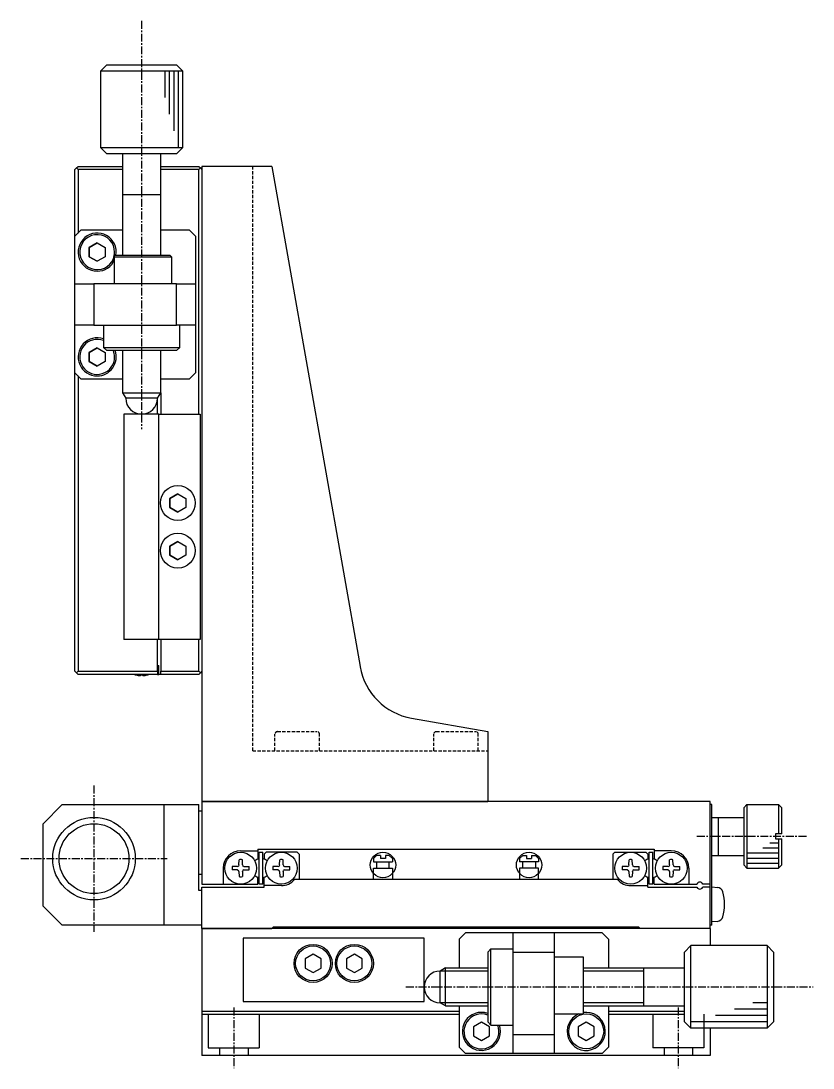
# Model space of a CAD drawing. Extents: x 531 to 825, y 67 to 280.
# Drawn here: x 700.3 to 825, y 114.7 to 279.6 of the extents above; entities that cross this region are included whole.
import ezdxf

# ---------------------------------------------------------------- set-up
doc = ezdxf.new("R2010")
doc.units = 0
doc.linetypes.add('CENTER', pattern=[2, 1.25, -0.25, 0.25, -0.25])
doc.linetypes.add('DASHED', pattern=[0.75, 0.5, -0.25])
doc.layers.get('0').update_dxf_attribs({"linetype": 'CONTINUOUS'})
doc.layers.add('CENTER', color=1, linetype='CENTER')

msp = doc.modelspace()

# ---------------------------------------------------------------- linework, layer by layer
at = {"color": 7, "linetype": 'CONTINUOUS'}
for p, q in [((713.8, 272.65), (712.8, 271.65)), ((713.8, 272.65), (719.35, 272.65)), ((719.35, 272.65), (724.8, 272.65)), ((725.8, 271.65), (724.8, 272.65)), ((719.36, 271.65), (712.8, 271.65)), ((712.8, 271.65), (712.8, 259.65)), ((725.8, 271.65), (719.36, 271.65)), ((725.8, 259.65), (725.8, 271.65)), ((712.8, 259.65), (725.8, 259.65)), ((712.8, 259.65), (713.8, 258.65)), ((724.8, 258.65), (725.8, 259.65)), ((724.8, 258.65), (713.8, 258.65)), ((716.3, 258.65), (716.3, 252.15)), ((722.3, 252.14), (722.3, 258.65)), ((708.8, 256.15), (709.05, 256.4)), ((708.8, 245.65), (708.8, 256.15)), ((709.05, 256.4), (709.3, 256.65)), ((709.3, 256.15), (709.05, 256.4)), ((709.3, 256.65), (716.3, 256.65)), ((709.3, 256.15), (709.3, 246.15)), ((716.3, 256.15), (709.3, 256.15)), ((722.3, 256.65), (728.3, 256.65)), ((728.3, 256.15), (722.3, 256.15)), ((728.3, 256.65), (728.55, 256.4)), ((728.3, 256.15), (728.55, 256.4)), ((728.3, 217.65), (728.3, 256.15)), ((728.55, 256.4), (728.8, 256.15)), ((728.8, 256.65), (728.8, 156.65)), ((739.8, 256.65), (728.8, 256.65)), ((728.8, 256.15), (728.8, 177.15)), ((739.8, 256.65), (753.69, 177.88)), ((719.3, 252.15), (716.3, 252.15)), ((716.3, 252.15), (716.3, 252.14)), ((716.3, 252.15), (716.3, 252.15)), ((716.3, 252.15), (716.3, 242.65)), ((722.3, 252.15), (719.3, 252.15)), ((722.3, 242.65), (722.3, 252.15)), ((709.8, 246.65), (708.8, 245.65)), ((709.8, 246.65), (716.3, 246.65)), ((722.3, 246.65), (726.8, 246.65)), ((727.8, 245.65), (726.8, 246.65)), ((708.8, 238.15), (708.8, 245.65)), ((711.05, 243.87), (712.3, 244.59)), ((712.3, 244.59), (711.05, 243.87)), ((712.3, 244.59), (713.55, 243.87)), ((727.8, 245.65), (727.8, 238.15)), ((711.05, 242.43), (711.05, 243.87)), ((711.05, 243.87), (711.05, 242.43)), ((712.3, 241.71), (711.05, 242.43)), ((711.05, 242.43), (712.3, 241.71)), ((713.55, 242.43), (712.3, 241.71)), ((713.55, 243.87), (713.55, 242.43)), ((715.05, 242.65), (723.75, 242.65)), ((715.05, 242.35), (715.05, 242.65)), ((724.05, 242.35), (723.75, 242.65)), ((724.05, 242.35), (715.05, 242.35)), ((715.05, 238.15), (715.05, 242.35)), ((724.05, 238.15), (724.05, 242.35)), ((708.8, 231.65), (708.8, 238.15)), ((708.8, 238.15), (711.8, 238.15)), ((711.8, 238.15), (711.8, 231.65)), ((724.8, 238.15), (711.8, 238.15)), ((724.8, 231.65), (724.8, 238.15)), ((724.8, 238.15), (727.8, 238.15)), ((727.8, 238.15), (727.8, 231.65)), ((711.8, 231.65), (708.8, 231.65)), ((708.8, 224.15), (708.8, 231.65)), ((711.8, 231.65), (724.8, 231.65)), ((713.3, 231.65), (713.3, 228.15)), ((727.8, 231.65), (724.8, 231.65)), ((725.3, 228.15), (725.3, 231.65)), ((727.8, 231.65), (727.8, 224.15)), ((711.05, 227.37), (712.3, 228.09)), ((712.3, 228.09), (711.05, 227.37)), ((712.3, 228.09), (713.55, 227.37)), ((713.3, 228.15), (719.3, 228.15)), ((713.3, 228.15), (713.8, 227.65)), ((719.3, 227.65), (713.8, 227.65)), ((716.3, 227.65), (716.3, 221.01)), ((719.3, 228.15), (725.3, 228.15)), ((724.8, 227.65), (719.3, 227.65)), ((722.3, 221.01), (722.3, 227.65)), ((724.8, 227.65), (725.3, 228.15)), ((711.05, 225.93), (711.05, 227.37)), ((711.05, 227.37), (711.05, 225.93)), ((712.3, 225.21), (711.05, 225.93)), ((711.05, 225.93), (712.3, 225.21)), ((713.55, 225.93), (712.3, 225.21)), ((713.55, 227.37), (713.55, 225.93)), ((708.8, 224.15), (709.8, 223.15)), ((708.8, 177.15), (708.8, 224.15)), ((709.3, 223.65), (709.3, 177.15)), ((716.3, 223.15), (709.8, 223.15)), ((726.8, 223.15), (722.3, 223.15)), ((726.8, 223.15), (727.8, 224.15)), ((716.3, 221.01), (722.3, 221.01)), ((716.3, 221.01), (716.55, 220.58)), ((722.05, 220.58), (722.3, 221.01)), ((722.3, 221.01), (722.3, 217.65)), ((716.55, 220.58), (716.8, 220.15)), ((721.8, 220.15), (716.8, 220.15)), ((721.8, 220.15), (722.05, 220.58)), ((721.8, 217.65), (721.8, 220.15)), ((722, 217.65), (716.5, 217.65)), ((716.5, 217.65), (716.5, 182.15)), ((722, 182.15), (722, 217.65)), ((722, 217.65), (728.5, 217.65)), ((728.5, 217.65), (728.5, 182.15)), ((723.75, 204.37), (725, 205.09)), ((725, 205.09), (723.75, 204.37)), ((725, 205.09), (726.25, 204.37)), ((723.75, 202.93), (723.75, 204.37)), ((723.75, 204.37), (723.75, 202.93)), ((725, 202.21), (723.75, 202.93)), ((723.75, 202.93), (725, 202.21)), ((726.25, 202.93), (725, 202.21)), ((726.25, 204.37), (726.25, 202.93)), ((723.75, 196.87), (725, 197.59)), ((725, 197.59), (723.75, 196.87)), ((723.75, 195.43), (723.75, 196.87)), ((723.75, 196.87), (723.75, 195.43)), ((725, 197.59), (726.25, 196.87)), ((726.25, 196.87), (726.25, 195.43)), ((725, 194.71), (723.75, 195.43)), ((723.75, 195.43), (725, 194.71)), ((726.25, 195.43), (725, 194.71)), ((722, 182.15), (716.5, 182.15)), ((721.8, 177.15), (721.8, 182.15)), ((728.5, 182.15), (722, 182.15)), ((722.3, 182.15), (722.3, 177.15)), ((728.3, 177.15), (728.3, 182.15)), ((709.05, 176.9), (708.8, 177.15)), ((709.05, 176.9), (709.3, 177.15)), ((709.3, 176.65), (709.05, 176.9)), ((709.3, 177.15), (721.8, 177.15)), ((721.8, 176.65), (709.3, 176.65)), ((718.41, 176.57), (718.41, 176.58)), ((719.12, 176.46), (719.12, 176.58)), ((719.48, 176.58), (719.48, 176.46)), ((720.18, 176.58), (720.19, 176.57)), ((721.8, 178.05), (722, 178.05)), ((721.8, 177.15), (721.8, 176.65)), ((721.8, 176.65), (722, 176.65)), ((722, 176.65), (722, 178.05)), ((722.3, 176.65), (722, 176.65)), ((722.3, 177.15), (728.3, 177.15)), ((722.3, 176.65), (722.3, 177.15)), ((728.3, 176.65), (722.3, 176.65)), ((728.55, 176.9), (728.3, 177.15)), ((728.55, 176.9), (728.3, 176.65)), ((728.8, 177.15), (728.55, 176.9)), ((761.8, 169.76), (773.8, 167.65)), ((773.8, 167.65), (773.8, 156.65)), ((808.8, 156.65), (728.8, 156.65)), ((728.8, 156.65), (728.8, 143.65)), ((728.8, 156.65), (773.8, 156.65)), ((808.8, 136.65), (808.8, 156.65)), ((706.8, 156.15), (703.8, 153.15)), ((706.8, 156.15), (728.3, 156.15)), ((722.8, 156.15), (722.8, 137.15)), ((728.3, 142.65), (728.3, 156.15)), ((728.8, 155.15), (728.3, 155.15)), ((809.1, 156.15), (808.8, 156.15)), ((809.1, 137.15), (809.1, 156.15)), ((814.6, 156.15), (814.1, 155.65)), ((814.1, 155.65), (814.1, 146.65)), ((814.6, 156.15), (819.6, 156.15)), ((820.1, 155.65), (819.6, 156.15)), ((820.1, 151.55), (820.1, 155.65)), ((809.1, 154.15), (814.1, 154.15)), ((810.1, 154.15), (810.1, 148.15)), ((703.8, 140.15), (703.8, 153.15)), ((820.1, 151.55), (819.1, 151.55)), ((819.1, 151.55), (819.1, 150.75)), ((819.1, 150.75), (820.1, 150.75)), ((820.1, 146.65), (820.1, 150.75)), ((734.9, 148.9), (737.6, 148.9)), ((737.6, 149.15), (800, 149.15)), ((737.6, 149.15), (737.6, 147.56)), ((737.8, 148.65), (738.4, 148.65)), ((737.8, 143.65), (737.8, 148.65)), ((738.4, 143.65), (738.4, 148.65)), ((738.6, 148.35), (738.9, 148.65)), ((743.8, 148.65), (738.9, 148.65)), ((744.1, 148.35), (743.8, 148.65)), ((793.5, 148.35), (793.8, 148.65)), ((793.8, 148.65), (798.7, 148.65)), ((799, 148.35), (798.7, 148.65)), ((799.2, 148.65), (799.8, 148.65)), ((799.2, 143.65), (799.2, 148.65)), ((799.8, 143.65), (799.8, 148.65)), ((800, 149.15), (800, 147.56)), ((802.7, 148.9), (800, 148.9)), ((734.62, 146.65), (734.64, 147.47)), ((735.17, 146.65), (735.16, 147.47)), ((738.6, 148.35), (738.6, 147.56)), ((741.02, 146.65), (741.04, 147.47)), ((741.57, 146.65), (741.56, 147.47)), ((744.1, 148.35), (744.1, 144.35)), ((755.8, 147.65), (756.3, 148.15)), ((755.8, 147.65), (755.8, 147.15)), ((755.8, 147.15), (758.8, 147.15)), ((756.9, 148.15), (756.3, 148.15)), ((756.3, 147.15), (756.3, 146.15)), ((756.9, 148.15), (756.9, 147.65)), ((757.7, 147.65), (756.9, 147.65)), ((758.3, 148.15), (757.7, 148.15)), ((757.7, 148.15), (757.7, 147.65)), ((758.8, 147.65), (758.3, 148.15)), ((758.3, 146.15), (758.3, 147.15)), ((758.8, 147.65), (758.8, 147.15)), ((778.8, 147.65), (779.3, 148.15)), ((778.8, 147.65), (778.8, 147.15)), ((781.8, 147.15), (778.8, 147.15)), ((779.3, 148.15), (779.9, 148.15)), ((779.3, 146.15), (779.3, 147.15)), ((779.9, 148.15), (779.9, 147.65)), ((779.9, 147.65), (780.7, 147.65)), ((780.7, 148.15), (781.3, 148.15)), ((780.7, 148.15), (780.7, 147.65)), ((781.8, 147.65), (781.3, 148.15)), ((781.3, 147.15), (781.3, 146.15)), ((781.8, 147.65), (781.8, 147.15)), ((793.5, 148.35), (793.5, 144.35)), ((796.02, 146.65), (796.04, 147.47)), ((796.57, 146.65), (796.56, 147.47)), ((799, 148.35), (799, 147.56)), ((802.42, 146.65), (802.44, 147.47)), ((802.97, 146.65), (802.96, 147.47)), ((809.1, 148.15), (814.1, 148.15)), ((728.8, 145.15), (728.3, 145.15)), ((732.15, 146.15), (732.15, 143.65)), ((734.42, 146.42), (733.57, 146.41)), ((734.42, 145.87), (733.57, 145.89)), ((734.42, 146.42), (734.55, 146.48)), ((734.42, 145.87), (734.55, 145.81)), ((734.62, 146.65), (734.55, 146.48)), ((734.62, 145.65), (734.55, 145.81)), ((734.62, 145.65), (734.64, 144.82)), ((735.17, 145.65), (735.16, 144.82)), ((735.17, 146.65), (735.25, 146.48)), ((735.17, 145.65), (735.25, 145.81)), ((735.38, 146.42), (735.25, 146.48)), ((735.38, 145.87), (735.25, 145.81)), ((735.38, 146.42), (736.22, 146.41)), ((735.38, 145.87), (736.22, 145.89)), ((740.82, 146.42), (739.97, 146.41)), ((740.82, 145.87), (739.97, 145.89)), ((740.82, 146.42), (740.95, 146.48)), ((740.82, 145.87), (740.95, 145.81)), ((741.02, 146.65), (740.95, 146.48)), ((741.02, 145.65), (740.95, 145.81)), ((741.02, 145.65), (741.04, 144.82)), ((741.57, 145.65), (741.56, 144.82)), ((741.57, 146.65), (741.65, 146.48)), ((741.57, 145.65), (741.65, 145.81)), ((741.78, 146.42), (741.65, 146.48)), ((741.78, 145.87), (741.65, 145.81)), ((741.78, 146.42), (742.62, 146.41)), ((741.78, 145.87), (742.62, 145.89)), ((755.8, 146.15), (758.8, 146.15)), ((755.8, 144.35), (755.8, 146.15)), ((758.8, 146.15), (758.8, 144.35)), ((781.8, 146.15), (778.8, 146.15)), ((778.8, 146.15), (778.8, 144.35)), ((781.8, 144.35), (781.8, 146.15)), ((795.82, 146.42), (794.97, 146.41)), ((795.82, 145.87), (794.97, 145.89)), ((795.82, 146.42), (795.95, 146.48)), ((795.82, 145.87), (795.95, 145.81)), ((796.02, 146.65), (795.95, 146.48)), ((796.02, 145.65), (795.95, 145.81)), ((796.02, 145.65), (796.04, 144.82)), ((796.57, 145.65), (796.56, 144.82)), ((796.57, 146.65), (796.65, 146.48)), ((796.57, 145.65), (796.65, 145.81)), ((796.78, 146.42), (796.65, 146.48)), ((796.78, 145.87), (796.65, 145.81)), ((796.78, 146.42), (797.62, 146.41)), ((796.78, 145.87), (797.62, 145.89)), ((802.22, 146.42), (801.37, 146.41)), ((802.22, 145.87), (801.37, 145.89)), ((802.22, 146.42), (802.35, 146.48)), ((802.22, 145.87), (802.35, 145.81)), ((802.42, 146.65), (802.35, 146.48)), ((802.42, 145.65), (802.35, 145.81)), ((802.42, 145.65), (802.44, 144.82)), ((802.97, 145.65), (802.96, 144.82)), ((802.97, 146.65), (803.05, 146.48)), ((802.97, 145.65), (803.05, 145.81)), ((803.18, 146.42), (803.05, 146.48)), ((803.18, 145.87), (803.05, 145.81)), ((803.18, 146.42), (804.02, 146.41)), ((803.18, 145.87), (804.02, 145.89)), ((805.45, 146.15), (805.45, 143.65)), ((814.1, 146.65), (814.6, 146.15)), ((814.6, 146.15), (819.6, 146.15)), ((819.6, 146.15), (820.1, 146.65)), ((728.8, 143.65), (737.6, 143.65)), ((737.6, 143.65), (737.6, 144.73)), ((738.4, 143.65), (737.8, 143.65)), ((738.6, 143.15), (738.6, 144.73)), ((794.22, 144.35), (743.38, 144.35)), ((799, 143.15), (799, 144.73)), ((799.8, 143.65), (799.2, 143.65)), ((800, 143.65), (800, 144.73)), ((800, 143.65), (806.74, 143.65)), ((808.8, 143.65), (807.66, 143.65)), ((728.8, 142.65), (728.3, 142.65)), ((728.8, 143.15), (738.6, 143.15)), ((728.8, 136.65), (728.8, 143.15)), ((741.3, 143.4), (738.6, 143.4)), ((796.3, 143.4), (799, 143.4)), ((799, 143.15), (806.74, 143.15)), ((808.8, 143.15), (807.66, 143.15)), ((809.1, 143.2), (809.95, 143.12)), ((703.8, 140.15), (706.8, 137.15)), ((728.8, 137.15), (706.8, 137.15)), ((740, 136.85), (739.8, 136.65)), ((797.6, 136.85), (740, 136.85)), ((797.6, 136.85), (797.8, 136.65)), ((809.1, 137.15), (808.8, 137.15)), ((809.95, 137.77), (809.1, 137.7)), ((728.8, 136.65), (739.8, 136.65)), ((728.8, 136.65), (728.8, 116.65)), ((808.8, 136.65), (728.8, 136.65)), ((769.3, 134.95), (770.3, 135.95)), ((791.8, 135.95), (770.3, 135.95)), ((777.8, 116.95), (777.8, 135.95)), ((784.3, 116.95), (784.3, 135.95)), ((792.8, 134.95), (791.8, 135.95)), ((808.8, 136.65), (797.8, 136.65)), ((808.8, 136.65), (808.8, 133.95)), ((808.8, 136.15), (808.8, 135.95)), ((763.8, 135.15), (735.3, 135.15)), ((735.3, 135.15), (735.3, 125.15)), ((763.8, 125.15), (763.8, 135.15)), ((769.3, 134.95), (769.3, 130.45)), ((792.8, 134.95), (792.8, 130.45)), ((804.8, 132.95), (805.8, 133.95)), ((817.8, 133.95), (805.8, 133.95)), ((818.8, 132.95), (817.8, 133.95)), ((746.3, 132.59), (745.05, 131.87)), ((747.55, 131.87), (746.3, 132.59)), ((752.8, 132.59), (751.55, 131.87)), ((754.05, 131.87), (752.8, 132.59)), ((773.8, 132.95), (774.3, 133.45)), ((773.8, 132.95), (773.8, 121.95)), ((774.3, 133.45), (777.8, 133.45)), ((777.8, 132.95), (784.3, 132.95)), ((784.3, 132.2), (788.8, 132.2)), ((788.8, 132.2), (788.8, 123.2)), ((804.8, 121.95), (804.8, 132.95)), ((818.8, 132.95), (818.8, 121.95)), ((745.05, 131.87), (745.05, 130.43)), ((745.05, 130.43), (746.3, 129.71)), ((746.3, 129.71), (747.55, 130.43)), ((747.55, 130.43), (747.55, 131.87)), ((751.55, 131.87), (751.55, 130.43)), ((751.55, 130.43), (752.8, 129.71)), ((752.8, 129.71), (754.05, 130.43)), ((754.05, 130.43), (754.05, 131.87)), ((767.16, 130.45), (766.3, 129.95)), ((767.16, 130.45), (773.8, 130.45)), ((767.16, 124.45), (767.16, 130.45)), ((788.8, 130.45), (804.8, 130.45)), ((798.3, 130.45), (798.3, 124.45)), ((766.3, 124.95), (766.3, 129.95)), ((735.3, 125.15), (763.8, 125.15)), ((767.16, 124.45), (766.3, 124.95)), ((767.16, 124.45), (773.8, 124.45)), ((769.3, 124.45), (769.3, 117.95)), ((788.8, 124.45), (804.8, 124.45)), ((792.8, 124.45), (792.8, 117.95)), ((728.8, 123.65), (769.3, 123.65)), ((728.8, 123.15), (769.3, 123.15)), ((784.3, 123.2), (788.8, 123.2)), ((792.8, 123.65), (804.8, 123.65)), ((792.8, 123.15), (804.8, 123.15)), ((772.8, 121.89), (771.55, 121.17)), ((771.55, 121.17), (771.55, 119.73)), ((774.05, 121.17), (772.8, 121.89)), ((773.8, 121.95), (774.3, 121.45)), ((774.05, 119.73), (774.05, 121.17)), ((774.3, 121.45), (777.8, 121.45)), ((789.3, 121.89), (788.05, 121.17)), ((788.05, 121.17), (788.05, 119.73)), ((790.55, 121.17), (789.3, 121.89)), ((790.55, 119.73), (790.55, 121.17)), ((804.8, 121.95), (805.8, 120.95)), ((817.8, 120.95), (805.8, 120.95)), ((808.8, 120.95), (808.8, 116.65)), ((818.8, 121.95), (817.8, 120.95)), ((771.55, 119.73), (772.8, 119.01)), ((772.8, 119.01), (774.05, 119.73)), ((777.8, 119.95), (784.3, 119.95)), ((788.05, 119.73), (789.3, 119.01)), ((789.3, 119.01), (790.55, 119.73)), ((770.3, 116.95), (769.3, 117.95)), ((792.8, 117.95), (791.8, 116.95)), ((808.8, 116.65), (728.8, 116.65)), ((791.8, 116.95), (770.3, 116.95))]:
    msp.add_line(p, q, dxfattribs=at)
at = {"color": 3, "linetype": 'CONTINUOUS'}
for p, q in [((723, 267.49), (723, 271.65)), ((723.7, 264.87), (723.7, 271.65)), ((724.4, 262.26), (724.4, 271.65)), ((725.1, 259.65), (725.1, 271.65)), ((814.6, 156.15), (814.6, 146.15)), ((819.6, 156.15), (819.6, 151.55)), ((818.22, 150.15), (819.6, 150.15)), ((819.6, 150.75), (819.6, 146.15)), ((814.6, 148.55), (819.6, 148.55)), ((817.1, 149.35), (819.6, 149.35)), ((814.6, 147.75), (819.6, 147.75)), ((814.6, 146.95), (819.6, 146.95)), ((805.8, 120.95), (805.8, 133.95)), ((817.8, 133.95), (817.8, 120.95)), ((774.3, 121.45), (774.3, 133.45)), ((773.8, 129.95), (766.3, 129.95)), ((798.3, 129.95), (788.8, 129.95)), ((773.8, 124.95), (766.3, 124.95)), ((798.3, 124.95), (788.8, 124.95)), ((817.8, 123.95), (812.63, 123.95)), ((817.8, 124.95), (815.56, 124.95)), ((729.8, 123.15), (729.8, 117.85)), ((737.8, 123.15), (737.8, 117.85)), ((799.8, 123.15), (799.8, 117.85)), ((807.8, 123.15), (807.8, 117.85)), ((817.8, 122.95), (809.68, 122.95)), ((817.8, 121.95), (805.8, 121.95)), ((729.8, 117.85), (737.8, 117.85)), ((731.55, 117.85), (731.55, 116.65)), ((736.05, 117.85), (736.05, 116.65)), ((807.8, 117.85), (799.8, 117.85)), ((801.55, 117.85), (801.55, 116.65)), ((806.05, 117.85), (806.05, 116.65))]:
    msp.add_line(p, q, dxfattribs=at)
at = {"color": 3, "linetype": 'DASHED'}
for p, q in [((736.8, 164.65), (736.8, 256.65)), ((740.3, 164.65), (740.3, 167.25)), ((740.7, 167.65), (746.9, 167.65)), ((747.3, 164.65), (747.3, 167.25)), ((765.3, 164.65), (765.3, 167.25)), ((765.7, 167.65), (771.9, 167.65)), ((772.3, 164.65), (772.3, 167.25)), ((736.8, 164.65), (773.8, 164.65))]:
    msp.add_line(p, q, dxfattribs=at)
at = {"color": 7, "linetype": 'CONTINUOUS'}
msp.add_polyline3d([(719.12, 176.58, 0), (719.12, 176.58, 0), (719.12, 176.58, 0), (719.13, 176.58, 0), (719.13, 176.58, 0), (719.13, 176.58, 0), (719.14, 176.58, 0), (719.14, 176.58, 0), (719.14, 176.58, 0), (719.14, 176.58, 0), (719.15, 176.58, 0), (719.15, 176.58, 0), (719.15, 176.58, 0), (719.15, 176.58, 0), (719.16, 176.58, 0), (719.16, 176.58, 0), (719.16, 176.58, 0), (719.17, 176.58, 0), (719.17, 176.58, 0), (719.17, 176.58, 0), (719.17, 176.58, 0), (719.18, 176.58, 0), (719.18, 176.58, 0), (719.18, 176.58, 0), (719.19, 176.58, 0), (719.19, 176.58, 0), (719.19, 176.58, 0), (719.19, 176.58, 0), (719.2, 176.58, 0), (719.2, 176.58, 0), (719.2, 176.58, 0), (719.21, 176.58, 0), (719.21, 176.58, 0), (719.21, 176.58, 0), (719.21, 176.58, 0), (719.22, 176.58, 0), (719.22, 176.58, 0), (719.22, 176.58, 0), (719.23, 176.58, 0), (719.23, 176.58, 0), (719.23, 176.58, 0), (719.23, 176.58, 0), (719.24, 176.58, 0), (719.24, 176.58, 0), (719.24, 176.58, 0), (719.24, 176.58, 0), (719.25, 176.58, 0), (719.25, 176.58, 0), (719.25, 176.58, 0), (719.26, 176.58, 0), (719.26, 176.58, 0), (719.26, 176.57, 0), (719.26, 176.57, 0), (719.27, 176.57, 0), (719.27, 176.57, 0), (719.27, 176.57, 0), (719.28, 176.57, 0), (719.28, 176.57, 0), (719.28, 176.57, 0), (719.28, 176.57, 0), (719.29, 176.57, 0), (719.29, 176.57, 0), (719.29, 176.57, 0), (719.3, 176.57, 0), (719.3, 176.57, 0), (719.3, 176.57, 0), (719.3, 176.57, 0), (719.31, 176.57, 0), (719.31, 176.57, 0), (719.31, 176.57, 0), (719.32, 176.57, 0), (719.32, 176.57, 0), (719.32, 176.57, 0), (719.32, 176.57, 0), (719.33, 176.57, 0), (719.33, 176.57, 0), (719.33, 176.57, 0), (719.34, 176.57, 0), (719.34, 176.58, 0), (719.34, 176.58, 0), (719.34, 176.58, 0), (719.35, 176.58, 0), (719.35, 176.58, 0), (719.35, 176.58, 0), (719.35, 176.58, 0), (719.36, 176.58, 0), (719.36, 176.58, 0), (719.36, 176.58, 0), (719.37, 176.58, 0), (719.37, 176.58, 0), (719.37, 176.58, 0), (719.37, 176.58, 0), (719.38, 176.58, 0), (719.38, 176.58, 0), (719.38, 176.58, 0), (719.39, 176.58, 0), (719.39, 176.58, 0), (719.39, 176.58, 0), (719.39, 176.58, 0), (719.4, 176.58, 0), (719.4, 176.58, 0), (719.4, 176.58, 0), (719.41, 176.58, 0), (719.41, 176.58, 0), (719.41, 176.58, 0), (719.41, 176.58, 0), (719.42, 176.58, 0), (719.42, 176.58, 0), (719.42, 176.58, 0), (719.43, 176.58, 0), (719.43, 176.58, 0), (719.43, 176.58, 0), (719.43, 176.58, 0), (719.44, 176.58, 0), (719.44, 176.58, 0), (719.44, 176.58, 0), (719.44, 176.58, 0), (719.45, 176.58, 0), (719.45, 176.58, 0), (719.45, 176.58, 0), (719.46, 176.58, 0), (719.46, 176.58, 0), (719.46, 176.58, 0), (719.46, 176.58, 0), (719.47, 176.58, 0), (719.47, 176.58, 0), (719.47, 176.58, 0), (719.48, 176.58, 0), (719.48, 176.58, 0)], dxfattribs=at)
for centre, radius in [((725, 203.65), 2.75), ((725, 196.15), 2.75), ((711.8, 147.65), 6.5), ((734.9, 146.15), 2.5), ((741.3, 146.15), 2.5), ((796.3, 146.15), 2.5), ((802.7, 146.15), 2.5), ((746.3, 131.15), 3), ((746.3, 131.15), 2.75), ((752.8, 131.15), 3), ((752.8, 131.15), 2.75), ((789.3, 120.45), 2.75)]:
    msp.add_circle(centre, radius, dxfattribs=at)
at = {"color": 3, "linetype": 'CONTINUOUS'}
for centre, radius in [((711.8, 147.65), 5.5), ((757.3, 146.65), 2), ((780.3, 146.65), 2)]:
    msp.add_circle(centre, radius, dxfattribs=at)
at = {"color": 7, "linetype": 'CONTINUOUS'}
for centre, radius, start, end in [((712.3, 243.15), 3, 350.4059, 270), ((712.3, 243.15), 2.75, 0, 349.0331), ((712.3, 243.15), 2.75, 349.0331, 0), ((712.3, 243.15), 3, 270, 336.4435), ((712.3, 226.65), 3, 70.5288, 270), ((712.3, 226.65), 2.75, 68.6763, 0), ((712.3, 226.65), 3, 270, 19.4712), ((712.3, 226.65), 2.75, 0, 21.3237), ((719.3, 220.15), 2.5, 180, 270), ((719.3, 220.15), 2.5, 270, 0), ((719.3, 179.65), 3.2, 249.6359, 253.8775), ((719.3, 179.65), 3.19, 253.8933, 266.7703), ((719.3, 179.65), 3.19, 273.2297, 286.1067), ((719.3, 179.65), 3.2, 286.1225, 290.3641), ((763.54, 179.61), 10, 190, 260), ((734.9, 146.15), 2.75, 90, 180), ((802.7, 146.15), 2.75, 0, 90), ((734.9, 146.15), 1.35, 78.8959, 101.1041), ((738.1, 146.15), 1.5, 101.537, 130.5416), ((738.1, 146.15), 1.5, 49.4584, 78.4631), ((741.3, 146.15), 1.35, 78.8959, 101.1041), ((796.3, 146.15), 1.35, 78.8959, 101.1041), ((799.5, 146.15), 1.5, 101.537, 130.5416), ((799.5, 146.15), 1.5, 49.4584, 78.4631), ((802.7, 146.15), 1.35, 78.8959, 101.1041), ((734.9, 146.15), 1.35, 168.8959, 191.1041), ((734.9, 146.15), 1.35, 348.8959, 11.1041), ((741.3, 146.15), 1.35, 168.8959, 191.1041), ((741.3, 146.15), 1.35, 348.8959, 11.1041), ((796.3, 146.15), 1.35, 168.8959, 191.1041), ((796.3, 146.15), 1.35, 348.8959, 11.1041), ((802.7, 146.15), 1.35, 168.8959, 191.1041), ((802.7, 146.15), 1.35, 348.8959, 11.1041), ((734.9, 146.15), 1.35, 258.8959, 281.1041), ((738.1, 146.15), 1.5, 229.4584, 258.463), ((738.1, 146.15), 1.5, 281.537, 310.5416), ((741.3, 146.15), 1.35, 258.8959, 281.1041), ((741.3, 146.15), 2.75, 270, 319.1149), ((796.3, 146.15), 2.75, 220.8851, 270), ((796.3, 146.15), 1.35, 258.8959, 281.1041), ((799.5, 146.15), 1.5, 229.4584, 258.463), ((799.5, 146.15), 1.5, 281.537, 310.5416), ((802.7, 146.15), 1.35, 258.8959, 281.1041), ((807.2, 143.45), 0.5, 23.5782, 156.4218), ((807.2, 143.35), 0.5, 203.5782, 336.4218), ((809.86, 142.13), 1, 16.257, 85), ((804.1, 140.45), 7, 343.743, 16.257), ((809.86, 138.77), 1, 275, 343.743), ((766.3, 127.45), 2.5, 90, 270), ((772.8, 120.45), 3, 70.5287, 19.4712), ((772.8, 120.45), 2.75, 68.6762, 21.3237), ((789.3, 120.45), 3, 113.5564, 99.5941)]:
    msp.add_arc(centre, radius, start, end, dxfattribs=at)
at = {"color": 3, "linetype": 'DASHED'}
for centre, start, end in [((740.7, 167.25), 90, 180), ((746.9, 167.25), 0, 90), ((765.7, 167.25), 90, 180), ((771.9, 167.25), 0, 90)]:
    msp.add_arc(centre, 0.4, start, end, dxfattribs=at)
at = {"layer": 'CENTER', "color": 1, "linetype": 'CENTER'}
for p, q in [((719.3, 279.55), (719.3, 215.25)), ((711.8, 159.15), (711.8, 136.15)), ((823.97, 151.15), (806.7, 151.15)), ((700.3, 147.65), (723.3, 147.65)), ((760.91, 127.45), (825.02, 127.45)), ((733.8, 124.21), (733.8, 114.68)), ((803.8, 124.21), (803.8, 114.68))]:
    msp.add_line(p, q, dxfattribs=at)

doc.saveas('drawing.dxf')
